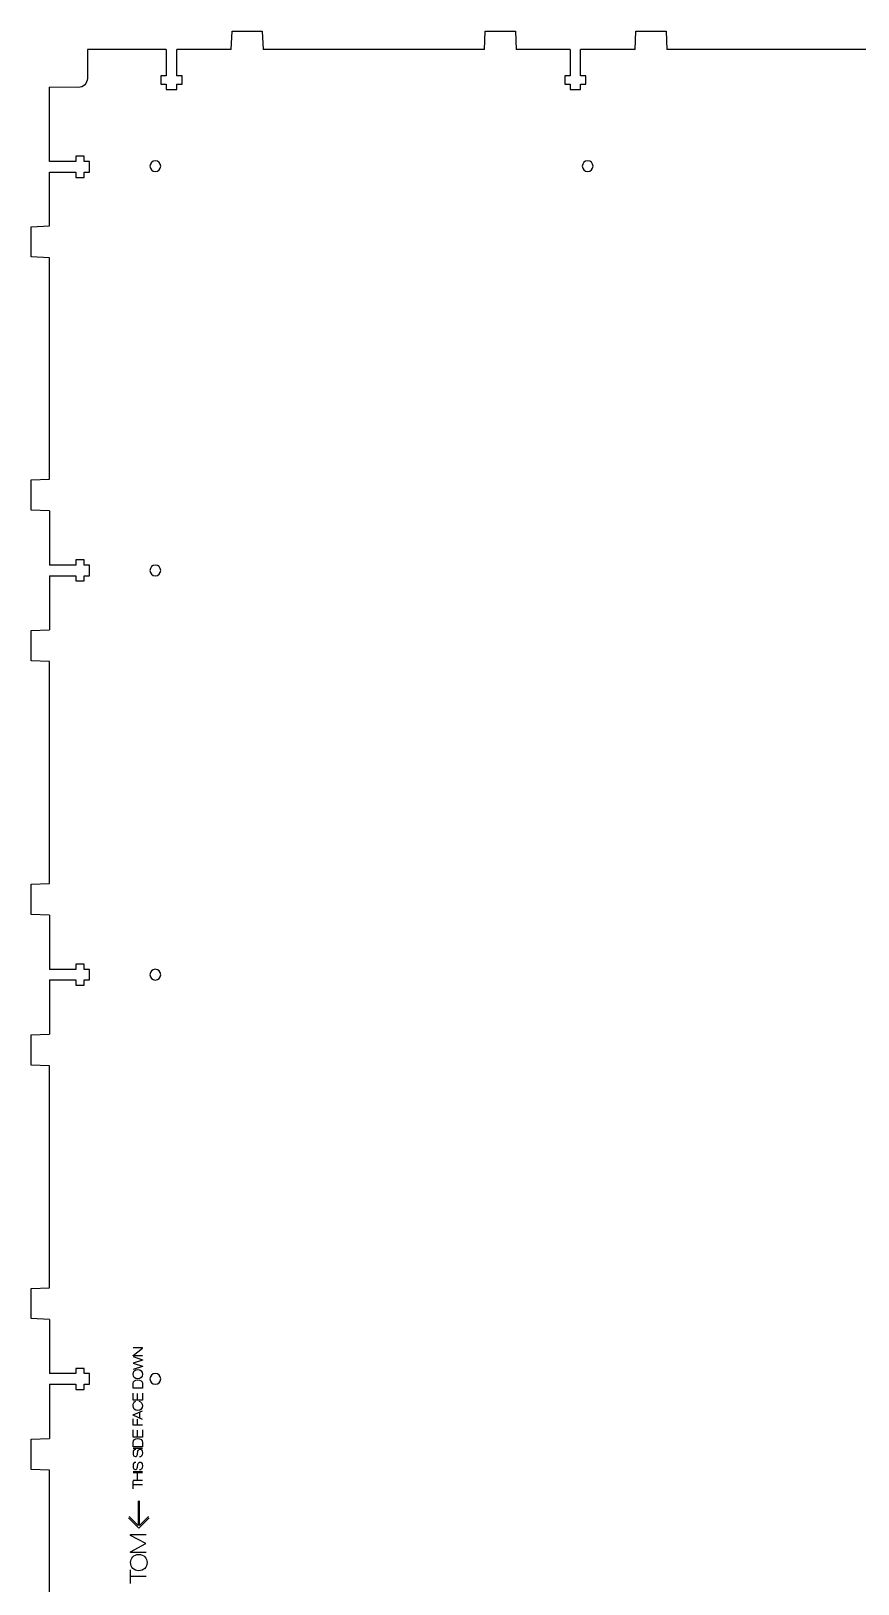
# Model space of a CAD drawing. Header units: millimetres. Extents: x -1014 to -186, y -862 to -38.
# Drawn here: x -1014.4 to -794.9, y -450.8 to -38.4 of the extents above; entities that cross this region are included whole.
import ezdxf

# ---------------------------------------------------------------- set-up
doc = ezdxf.new("R2010")
doc.units = ezdxf.units.MM
doc.layers.add('CUTS', color=1, linetype='Continuous', lineweight=25, true_color=0xff0000)
doc.layers.add('TEXT', color=5, linetype='Continuous', true_color=0x0000ff)

msp = doc.modelspace()

# ---------------------------------------------------------------- linework, layer by layer
at = {"layer": 'CUTS', "color": 1, "lineweight": 25, "true_color": 0xff0000}
for p, q in [((-961.25, -43.31), (-961.05, -38.44)), ((-961.05, -38.44), (-953.02, -38.44)), ((-953.02, -38.44), (-952.82, -43.31)), ((-894.08, -43.31), (-893.88, -38.44)), ((-893.88, -38.44), (-885.84, -38.44)), ((-885.84, -38.44), (-885.64, -43.31)), ((-854.08, -43.31), (-853.88, -38.44)), ((-853.88, -38.44), (-845.85, -38.44)), ((-845.85, -38.44), (-845.65, -43.31)), ((-978.51, -43.31), (-999.45, -43.33)), ((-999.45, -43.33), (-999.45, -51)), ((-978.51, -43.31), (-978.51, -50.33)), ((-961.25, -43.31), (-975.71, -43.31)), ((-975.71, -50.33), (-975.71, -43.31)), ((-894.08, -43.31), (-952.82, -43.31)), ((-871.34, -43.31), (-885.64, -43.31)), ((-871.34, -43.31), (-871.34, -50.33)), ((-854.08, -43.31), (-868.54, -43.31)), ((-868.54, -50.33), (-868.54, -43.31)), ((-786.74, -43.31), (-845.65, -43.31)), ((-1001.85, -53.4), (-1009.52, -53.36)), ((-1009.52, -73.09), (-1009.52, -53.36)), ((-978.51, -50.33), (-979.91, -50.33)), ((-979.91, -50.33), (-979.91, -52.53)), ((-979.91, -52.53), (-978.51, -52.53)), ((-978.51, -52.53), (-978.51, -53.97)), ((-974.31, -50.33), (-975.71, -50.33)), ((-975.71, -53.97), (-975.71, -52.53)), ((-975.71, -52.53), (-974.31, -52.53)), ((-974.31, -52.53), (-974.31, -50.33)), ((-871.34, -50.33), (-872.74, -50.33)), ((-872.74, -50.33), (-872.74, -52.53)), ((-872.74, -52.53), (-871.34, -52.53)), ((-871.34, -52.53), (-871.34, -53.97)), ((-867.14, -50.33), (-868.54, -50.33)), ((-868.54, -53.97), (-868.54, -52.53)), ((-868.54, -52.53), (-867.14, -52.53)), ((-867.14, -52.53), (-867.14, -50.33)), ((-978.51, -53.97), (-975.71, -53.97)), ((-871.34, -53.97), (-868.54, -53.97)), ((-1002.5, -73.09), (-1009.52, -73.09)), ((-1000.3, -71.69), (-1002.5, -71.69)), ((-1002.5, -71.69), (-1002.5, -73.09)), ((-1000.3, -73.09), (-1000.3, -71.69)), ((-998.86, -73.09), (-1000.3, -73.09)), ((-998.86, -75.89), (-998.86, -73.09)), ((-1009.52, -75.89), (-1002.5, -75.89)), ((-1009.52, -90.19), (-1009.52, -75.89)), ((-1002.5, -75.89), (-1002.5, -77.29)), ((-1002.5, -77.29), (-1000.3, -77.29)), ((-1000.3, -77.29), (-1000.3, -75.89)), ((-1000.3, -75.89), (-998.86, -75.89)), ((-1014.39, -90.39), (-1009.52, -90.19)), ((-1014.39, -98.43), (-1014.39, -90.39)), ((-1009.52, -98.63), (-1014.39, -98.43)), ((-1009.52, -157.44), (-1009.52, -98.63)), ((-1014.39, -157.64), (-1009.52, -157.44)), ((-1014.39, -165.66), (-1014.39, -157.64)), ((-1009.52, -165.86), (-1014.39, -165.66)), ((-1009.52, -165.86), (-1009.52, -180.26)), ((-1002.5, -180.26), (-1009.52, -180.26)), ((-1000.3, -178.86), (-1002.5, -178.86)), ((-1002.5, -178.86), (-1002.5, -180.26)), ((-1000.3, -180.26), (-1000.3, -178.86)), ((-998.86, -180.26), (-1000.3, -180.26)), ((-998.86, -183.06), (-998.86, -180.26)), ((-1009.52, -183.06), (-1002.5, -183.06)), ((-1009.52, -183.06), (-1009.52, -197.44)), ((-1002.5, -183.06), (-1002.5, -184.46)), ((-1002.5, -184.46), (-1000.3, -184.46)), ((-1000.3, -184.46), (-1000.3, -183.06)), ((-1000.3, -183.06), (-998.86, -183.06)), ((-1014.39, -197.64), (-1009.52, -197.44)), ((-1014.39, -205.68), (-1014.39, -197.64)), ((-1009.52, -205.88), (-1014.39, -205.68)), ((-1009.52, -264.78), (-1009.52, -205.88)), ((-1014.39, -264.98), (-1009.52, -264.78)), ((-1014.39, -273), (-1014.39, -264.98)), ((-1009.52, -273.2), (-1014.39, -273)), ((-1009.52, -273.2), (-1009.52, -287.6)), ((-1002.5, -287.6), (-1009.52, -287.6)), ((-1000.3, -286.2), (-1002.5, -286.2)), ((-1002.5, -286.2), (-1002.5, -287.6)), ((-1000.3, -287.6), (-1000.3, -286.2)), ((-998.86, -287.6), (-1000.3, -287.6)), ((-998.86, -290.4), (-998.86, -287.6)), ((-1009.52, -290.4), (-1002.5, -290.4)), ((-1009.52, -290.4), (-1009.52, -304.78)), ((-1002.5, -290.4), (-1002.5, -291.8)), ((-1002.5, -291.8), (-1000.3, -291.8)), ((-1000.3, -291.8), (-1000.3, -290.4)), ((-1000.3, -290.4), (-998.86, -290.4)), ((-1014.39, -304.98), (-1009.52, -304.78)), ((-1014.39, -313.02), (-1014.39, -304.98)), ((-1009.52, -313.22), (-1014.39, -313.02)), ((-1009.52, -372.11), (-1009.52, -313.22)), ((-1014.39, -372.31), (-1009.52, -372.11)), ((-1014.39, -380.34), (-1014.39, -372.31)), ((-1009.52, -380.54), (-1014.39, -380.34)), ((-1009.52, -380.54), (-1009.52, -394.94)), ((-1002.5, -394.94), (-1009.52, -394.94)), ((-1000.3, -393.54), (-1002.5, -393.54)), ((-1002.5, -393.54), (-1002.5, -394.94)), ((-1000.3, -394.94), (-1000.3, -393.54)), ((-998.86, -394.94), (-1000.3, -394.94)), ((-998.86, -397.74), (-998.86, -394.94)), ((-1009.52, -397.74), (-1002.5, -397.74)), ((-1009.52, -397.74), (-1009.52, -412.12)), ((-1002.5, -397.74), (-1002.5, -399.14)), ((-1002.5, -399.14), (-1000.3, -399.14)), ((-1000.3, -399.14), (-1000.3, -397.74)), ((-1000.3, -397.74), (-998.86, -397.74)), ((-1014.39, -412.32), (-1009.52, -412.12)), ((-1014.39, -420.36), (-1014.39, -412.32)), ((-1009.52, -420.56), (-1014.39, -420.36)), ((-1009.52, -479.45), (-1009.52, -420.56))]:
    msp.add_line(p, q, dxfattribs=at)
for points in [[(-999.45, -51), (-999.45, -52.32), (-1000.52, -53.4), (-1001.85, -53.4)], [(-981.41, -72.9), (-982.2, -72.9), (-982.83, -73.53), (-982.83, -74.32)], [(-979.98, -74.32), (-979.98, -73.53), (-980.62, -72.9), (-981.41, -72.9)], [(-866.65, -72.87), (-867.44, -72.87), (-868.07, -73.51), (-868.07, -74.3)], [(-865.22, -74.3), (-865.22, -73.51), (-865.86, -72.87), (-866.65, -72.87)], [(-982.83, -74.32), (-982.83, -75.11), (-982.2, -75.75), (-981.41, -75.75)], [(-981.41, -75.75), (-980.62, -75.75), (-979.98, -75.11), (-979.98, -74.32)], [(-868.07, -74.3), (-868.07, -75.09), (-867.44, -75.72), (-866.65, -75.72)], [(-866.65, -75.72), (-865.86, -75.72), (-865.22, -75.09), (-865.22, -74.3)], [(-981.41, -180.24), (-982.2, -180.24), (-982.83, -180.87), (-982.83, -181.66)], [(-979.98, -181.66), (-979.98, -180.87), (-980.62, -180.24), (-981.41, -180.24)], [(-982.83, -181.66), (-982.83, -182.45), (-982.2, -183.09), (-981.41, -183.09)], [(-981.41, -183.09), (-980.62, -183.09), (-979.98, -182.45), (-979.98, -181.66)], [(-981.41, -287.58), (-982.2, -287.58), (-982.83, -288.21), (-982.83, -289)], [(-979.98, -289), (-979.98, -288.21), (-980.62, -287.58), (-981.41, -287.58)], [(-982.83, -289), (-982.83, -289.79), (-982.2, -290.43), (-981.41, -290.43)], [(-981.41, -290.43), (-980.62, -290.43), (-979.98, -289.79), (-979.98, -289)], [(-981.41, -394.92), (-982.2, -394.92), (-982.83, -395.55), (-982.83, -396.34)], [(-979.98, -396.34), (-979.98, -395.55), (-980.62, -394.92), (-981.41, -394.92)], [(-982.83, -396.34), (-982.83, -397.13), (-982.2, -397.77), (-981.41, -397.77)], [(-981.41, -397.77), (-980.62, -397.77), (-979.98, -397.13), (-979.98, -396.34)]]:
    msp.add_open_spline(points, degree=3, dxfattribs=at)
at = {"layer": 'TEXT', "color": 5, "lineweight": 25, "true_color": 0x0000ff}
for points in [[(-984.85, -390.19), (-987.27, -390.19), (-987.27, -390.1), (-984.85, -388.19), (-984.85, -388.11), (-987.27, -388.11)], [(-987.27, -390.43), (-984.85, -391.23), (-984.85, -391.32), (-987.25, -392.15), (-987.25, -392.16), (-984.85, -392.98), (-984.85, -393.07), (-987.27, -393.88)], [(-987.27, -398.77), (-987.27, -397.59)], [(-984.85, -397.59), (-984.85, -398.77), (-987.27, -398.77), (-987.27, -398.77)], [(-984.85, -400.09), (-984.85, -402), (-987.27, -402), (-987.27, -400.11)], [(-986.14, -402), (-986.14, -400.19)], [(-984.85, -407.11), (-987.27, -406), (-987.27, -405.91), (-984.85, -404.8)], [(-984.85, -408.64), (-987.27, -408.64), (-987.27, -406.95)], [(-986.14, -408.64), (-986.14, -407.04)], [(-985.65, -405.17), (-985.65, -406.75)], [(-984.85, -409.87), (-984.85, -411.78), (-987.27, -411.78), (-987.27, -409.89)], [(-986.14, -411.78), (-986.14, -409.97)], [(-987.27, -414.37), (-987.27, -413.2)], [(-984.85, -413.2), (-984.85, -414.37), (-987.27, -414.37), (-987.27, -414.37)], [(-987.27, -414.74), (-984.85, -414.74)], [(-986.15, -416.34), (-986.01, -415.54)], [(-986.15, -419.8), (-986.01, -419)], [(-987.27, -420.88), (-984.85, -420.88)], [(-987.27, -421.22), (-984.85, -421.22)], [(-984.85, -423.3), (-987.27, -423.3)], [(-987.27, -425.51), (-987.27, -423.43)], [(-984.85, -424.46), (-987.27, -424.46)], [(-986.14, -423.3), (-986.14, -421.22)], [(-985.99, -428.75), (-985.99, -435.29), (-988.39, -432.89)], [(-983.2, -432.9), (-985.59, -435.29), (-985.59, -428.75)], [(-983.01, -433.19), (-985.79, -435.98), (-988.57, -433.19)], [(-983.8, -442.46), (-987.97, -442.46), (-987.97, -442.26), (-983.92, -440.07), (-983.92, -440.06), (-987.97, -437.88), (-987.97, -437.69), (-983.8, -437.69)], [(-987.97, -450.63), (-987.97, -447.03)], [(-983.8, -448.82), (-987.97, -448.82)]]:
    msp.add_lwpolyline(points, dxfattribs=at)
for points in [[(-987.32, -395.08), (-987.32, -394.39), (-986.86, -393.83), (-986.06, -393.83)], [(-986.06, -396.33), (-986.86, -396.33), (-987.32, -395.77), (-987.32, -395.08)], [(-986.06, -393.83), (-985.26, -393.83), (-984.8, -394.39), (-984.8, -395.08)], [(-984.8, -395.08), (-984.8, -395.77), (-985.26, -396.33), (-986.06, -396.33)], [(-987.27, -397.59), (-987.27, -396.93), (-986.78, -396.58), (-986.06, -396.58)], [(-986.06, -396.58), (-985.34, -396.58), (-984.85, -396.93), (-984.85, -397.59)], [(-987.32, -403.45), (-987.32, -402.88), (-987.09, -402.42), (-986.56, -402.29)], [(-986.06, -404.7), (-986.86, -404.7), (-987.32, -404.14), (-987.32, -403.45)], [(-984.8, -403.45), (-984.8, -404.14), (-985.26, -404.7), (-986.06, -404.7)], [(-985.77, -402.24), (-985.12, -402.31), (-984.8, -402.89), (-984.8, -403.45)], [(-987.27, -413.2), (-987.27, -412.53), (-986.78, -412.19), (-986.06, -412.19)], [(-986.06, -412.19), (-985.34, -412.19), (-984.85, -412.53), (-984.85, -413.2)], [(-986.59, -415.05), (-986.96, -415.07), (-987.32, -415.24), (-987.32, -416.04)], [(-987.32, -416.04), (-987.32, -416.66), (-987.09, -416.94), (-986.7, -416.94)], [(-986.7, -416.94), (-986.37, -416.94), (-986.23, -416.74), (-986.15, -416.34)], [(-986.01, -415.54), (-985.93, -415.17), (-985.77, -414.99), (-985.48, -414.99)], [(-984.8, -415.95), (-984.8, -416.91), (-985.3, -417.02), (-985.64, -417.02)], [(-985.48, -414.99), (-985.2, -414.99), (-984.8, -415.12), (-984.8, -415.95)], [(-986.59, -418.51), (-986.96, -418.53), (-987.32, -418.7), (-987.32, -419.5)], [(-987.32, -419.5), (-987.32, -420.12), (-987.09, -420.4), (-986.7, -420.4)], [(-986.7, -420.4), (-986.37, -420.4), (-986.23, -420.2), (-986.15, -419.8)], [(-986.01, -419), (-985.93, -418.63), (-985.77, -418.45), (-985.48, -418.45)], [(-984.8, -419.41), (-984.8, -420.37), (-985.3, -420.47), (-985.64, -420.48)], [(-985.48, -418.45), (-985.2, -418.45), (-984.8, -418.58), (-984.8, -419.41)], [(-987.97, -445.11), (-987.97, -443.92), (-987.17, -442.95), (-985.79, -442.95)], [(-985.79, -447.27), (-987.17, -447.27), (-987.97, -446.3), (-987.97, -445.11)], [(-985.79, -442.95), (-984.41, -442.95), (-983.61, -443.92), (-983.61, -445.11)], [(-983.61, -445.11), (-983.61, -446.3), (-984.41, -447.27), (-985.79, -447.27)]]:
    msp.add_open_spline(points, degree=3, dxfattribs=at)

doc.saveas('drawing.dxf')
